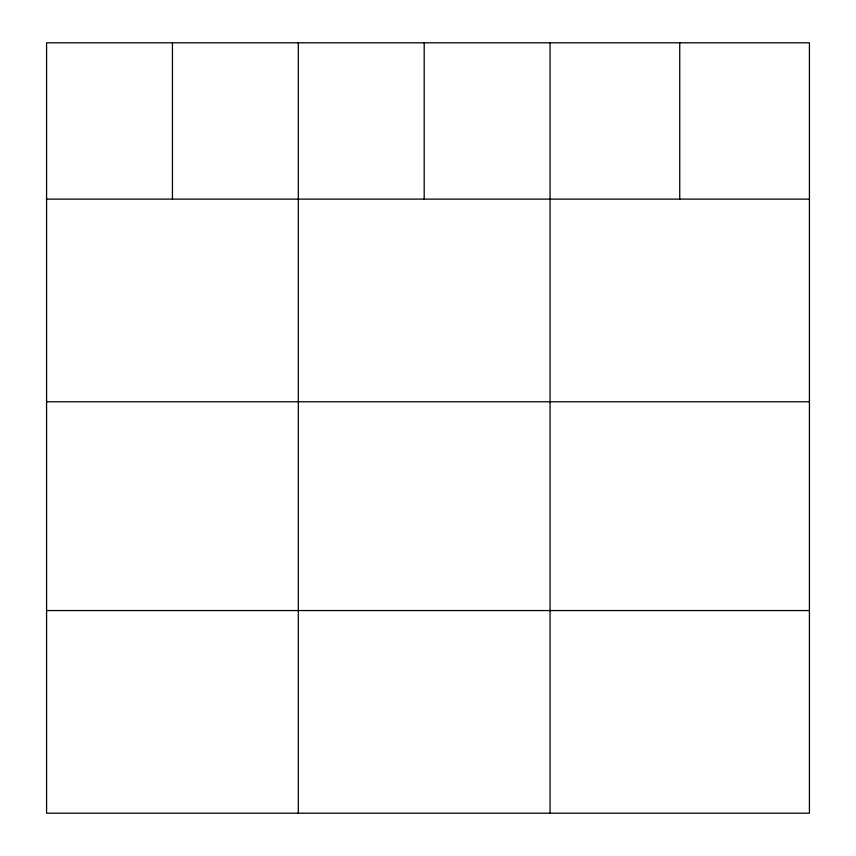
<?xml version="1.0" encoding="UTF-8"?>
<svg xmlns="http://www.w3.org/2000/svg" width="856" height="856" viewBox="0 0 856 856"><rect width="100%" height="100%" fill="white"/><g stroke="black" fill="none" stroke-linecap="round" stroke-linejoin="round"><path stroke-width="1.28" d="M809.423 199.116L809.423 813.2L46.577 813.2L46.577 42.8L809.423 42.8L809.423 199.116L46.577 199.116M46.577 401.764L809.423 401.764M46.577 610.553L809.423 610.553M679.739 42.8L679.739 199.116M550.055 42.8L550.055 813.2M424.191 42.8L424.191 199.116M298.316 42.8L298.316 813.2M172.441 42.8L172.441 199.116"/></g></svg>
